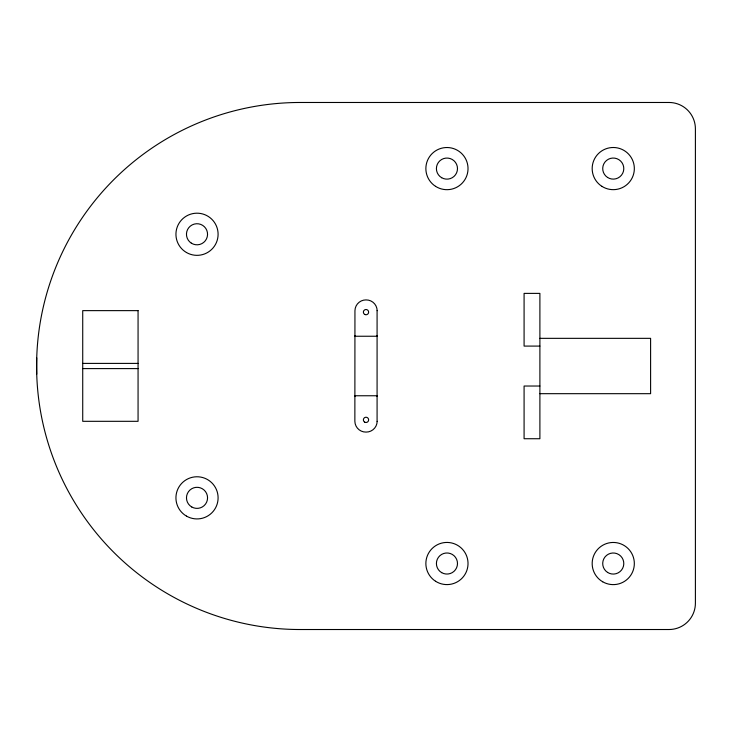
<?xml version="1.0" encoding="UTF-8"?>
<svg xmlns="http://www.w3.org/2000/svg" width="732" height="732" viewBox="0 0 732 732"><rect width="100%" height="100%" fill="white"/><g stroke="black" fill="none" stroke-linecap="round" stroke-linejoin="round"><path stroke-width="1.1" d="M36.728 357.838L36.728 374.162M354.993 335.723L354.947 336.244L377.081 336.244L377.035 335.723M377.035 396.277L377.081 395.756L354.947 395.756L354.993 396.277M539.923 338.34L650.602 338.34L650.602 393.679L539.923 393.679M539.896 346.09L524.085 346.09L524.085 293.386L539.896 293.386L539.896 438.733L524.085 438.733L524.085 386.029L539.896 386.029M82.725 363.401L138.064 363.401M82.725 368.599L138.064 368.599M377.081 310.661L377.081 421.339M377.163 421.339A10.953 10.953 0 0 1 366.009 432.09A10.953 10.953 0 0 1 354.864 421.339L354.947 310.661A10.953 10.953 0 0 1 366.009 299.91A10.953 10.953 0 0 1 377.163 310.661M669.048 102.48L300.12 102.48A263.52 263.52 0 0 0 36.6 366A263.52 263.52 0 0 0 300.12 629.52L669.048 629.52A26.352 26.352 0 0 0 695.4 603.168L695.4 128.832A26.352 26.352 0 0 0 669.048 102.48M138.064 310.633L82.725 310.633L82.725 421.312L138.064 421.312L138.064 310.633M364.692 314.421A2.635 2.635 0 0 0 368.644 312.134A2.635 2.635 0 0 0 364.692 309.856A2.635 2.635 0 0 0 364.692 314.421M364.692 422.144A2.635 2.635 0 0 0 368.644 419.866A2.635 2.635 0 0 0 364.692 417.579A2.635 2.635 0 0 0 364.692 422.144M186.477 516.106A21.082 21.082 0 0 0 218.099 497.842A21.082 21.082 0 0 0 186.477 479.588A21.082 21.082 0 0 0 186.477 516.106M191.747 506.974A10.541 10.541 0 0 0 207.559 497.842A10.541 10.541 0 0 0 191.747 488.72A10.541 10.541 0 0 0 191.747 506.974M186.477 252.522A21.082 21.082 0 0 0 218.099 234.267A21.082 21.082 0 0 0 186.477 216.013A21.082 21.082 0 0 0 186.477 252.522M191.317 243.143A10.541 10.541 0 0 0 207.54 234.762A10.541 10.541 0 0 0 192.177 224.898A10.541 10.541 0 0 0 191.317 243.143M441.68 177.73A10.541 10.541 0 0 0 457.491 168.598A10.541 10.541 0 0 0 441.68 159.466A10.541 10.541 0 0 0 441.68 177.73M607.569 177.455A10.541 10.541 0 0 0 623.783 169.065A10.541 10.541 0 0 0 608.411 159.219A10.541 10.541 0 0 0 607.569 177.455M607.587 572.424A10.541 10.541 0 0 0 623.783 563.997A10.541 10.541 0 0 0 608.393 554.179A10.541 10.541 0 0 0 607.587 572.424M441.68 572.644A10.541 10.541 0 0 0 457.491 563.512A10.541 10.541 0 0 0 441.68 554.389A10.541 10.541 0 0 0 441.68 572.644M435.558 186.34A21.082 21.082 0 0 0 468.004 169.595A21.082 21.082 0 0 0 437.279 149.868A21.082 21.082 0 0 0 435.558 186.34M601.887 186.331A21.082 21.082 0 0 0 634.315 169.55A21.082 21.082 0 0 0 603.561 149.859A21.082 21.082 0 0 0 601.887 186.331M602.692 581.784A21.082 21.082 0 0 0 634.333 563.558A21.082 21.082 0 0 0 602.738 545.267A21.082 21.082 0 0 0 602.692 581.784M435.558 581.254A21.082 21.082 0 0 0 468.004 564.509A21.082 21.082 0 0 0 437.279 544.782A21.082 21.082 0 0 0 435.558 581.254"/></g></svg>
